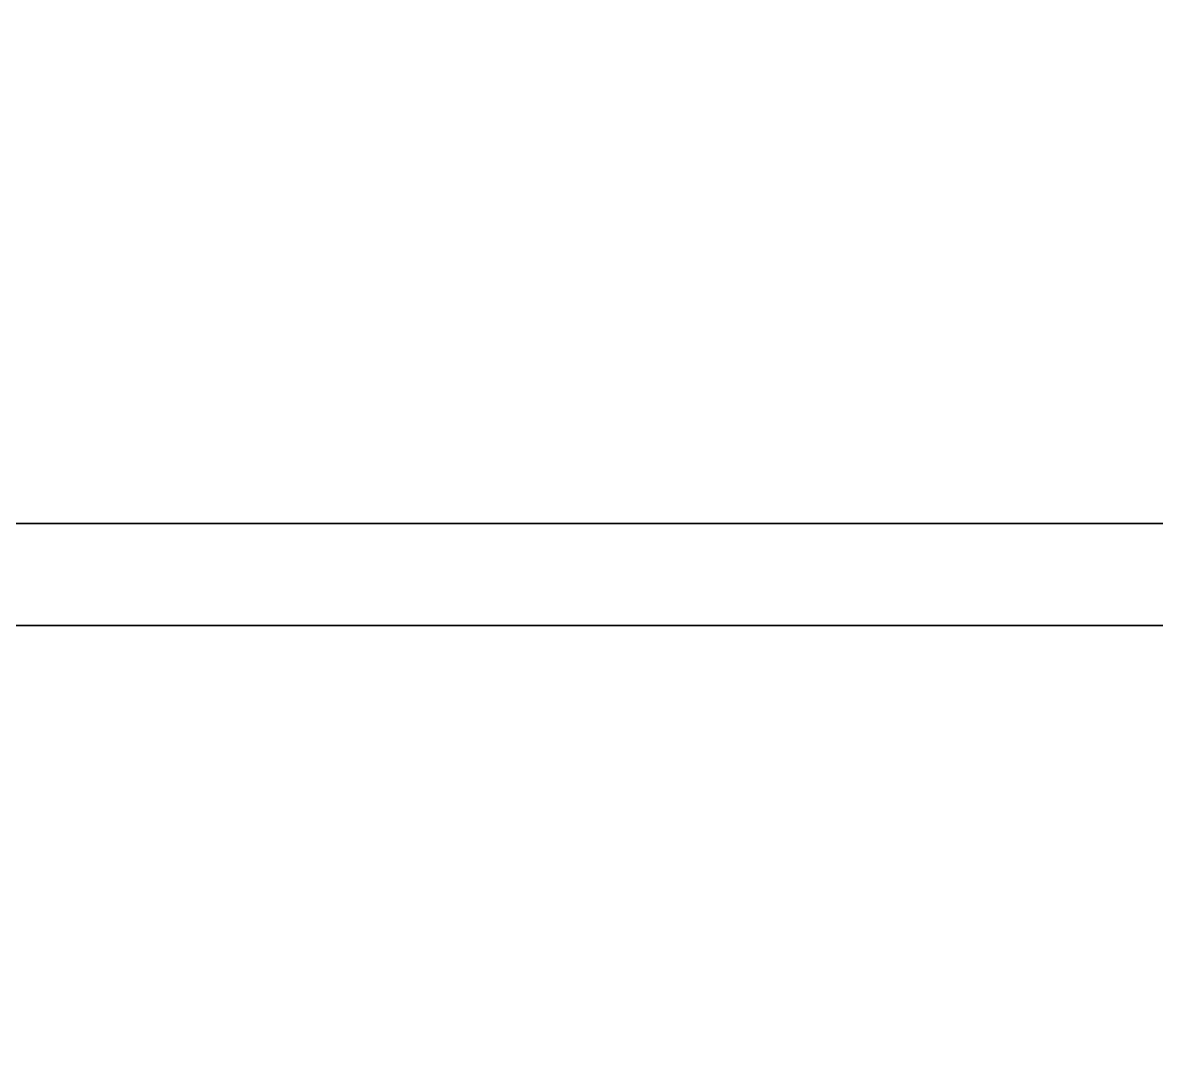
# Model space of a CAD drawing. Extents: x 0 to 4068, y -150 to 4325.
# Drawn here: x 1700.13 to 1739.05, y 1424 to 1459.71 of the extents above; entities that cross this region are included whole.
import ezdxf

# ---------------------------------------------------------------- set-up
doc = ezdxf.new("R2010")
doc.units = 0
for name, color, linetype in [('LAYER0', 7, 'CONTINUOUS'), ('LAYER498', 253, 'CONTINUOUS'), ('LAYER821', 19, 'CONTINUOUS')]:
    doc.layers.add(name, color=color, linetype=linetype)

msp = doc.modelspace()

# ---------------------------------------------------------------- linework, layer by layer
at = {"layer": 'LAYER0', "invisible_edges": 1}
for points in [[(4068, 4325, -5), (0, -150, -5), (0, 4325, -5), (4068, 4325, -5)], [(0, -150, -5), (4068, 4325, -5), (4068, -150, -5), (0, -150, -5)], [(4068, -150), (0, 4325), (0, -150), (4068, -150)], [(0, 4325), (4068, -150), (4068, 4325), (0, 4325)]]:
    msp.add_3dface(points, dxfattribs=at)
at = {"layer": 'LAYER498', "invisible_edges": 1}
for points in [[(2153, 1460.5, 148), (1617, 1442.5, 148), (1617, 1460.5, 148), (2153, 1460.5, 148)], [(1617, 1442.5, 148), (2153, 1460.5, 148), (2153, 1442.5, 148), (1617, 1442.5, 148)], [(2153, 1442.5, 868), (1617, 1460.5, 868), (1617, 1442.5, 868), (2153, 1442.5, 868)], [(1617, 1460.5, 868), (2153, 1442.5, 868), (2153, 1460.5, 868), (1617, 1460.5, 868)], [(1617, 1442.5, 148), (2153, 1442.5, 868), (1617, 1442.5, 868), (1617, 1442.5, 148)], [(2153, 1442.5, 868), (1617, 1442.5, 148), (2153, 1442.5, 148), (2153, 1442.5, 868)]]:
    msp.add_3dface(points, dxfattribs=at)
at = {"layer": 'LAYER821'}
for points, invisible_edges in [([(1567, 1439, 868), (1627.02, 2249, 868), (2153, 1439, 868), (1567, 1439, 868)], 3), ([(1627.02, 2249, 922), (1567, 1439, 922), (2153, 1439, 922), (1627.02, 2249, 922)], 5), ([(2153, 1439, 868), (1627.02, 2249, 868), (2068, 2249, 868), (2153, 1439, 868)], 5), ([(1627.02, 2249, 922), (2153, 1439, 922), (2068, 2249, 922), (1627.02, 2249, 922)], 3), ([(2153, 1439, 922), (1567, 1439, 868), (2153, 1439, 868), (2153, 1439, 922)], 1), ([(1567, 1439, 868), (2153, 1439, 922), (1567, 1439, 922), (1567, 1439, 868)], 1)]:
    msp.add_3dface(points, dxfattribs=dict(at, invisible_edges=invisible_edges))

doc.saveas('drawing.dxf')
